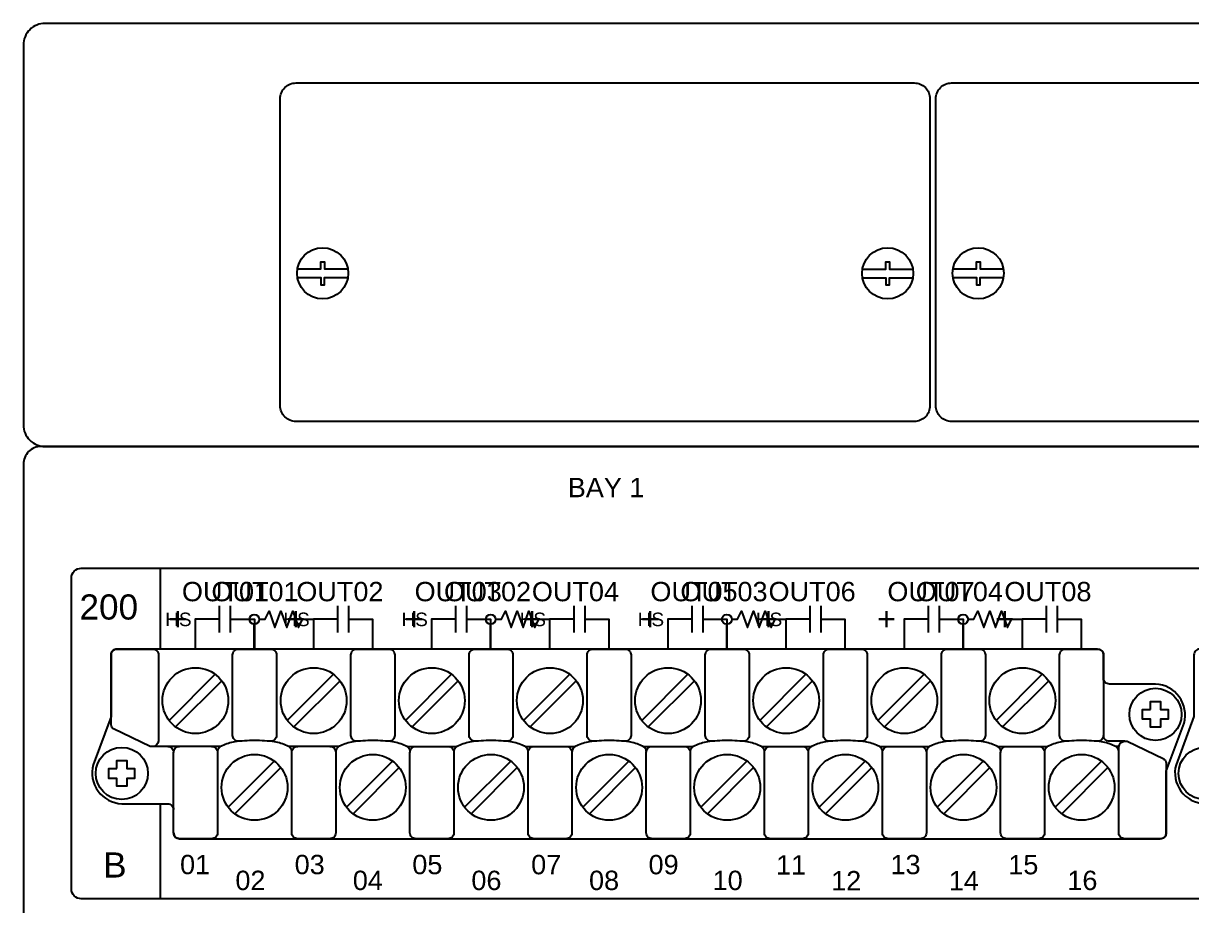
# Model space of a CAD drawing. Extents: x 1 to 47.7, y 0.3 to 34.2.
# Drawn here: x 27 to 32.93, y 12.57 to 17.05 of the extents above; entities that cross this region are included whole.
import ezdxf

# ---------------------------------------------------------------- set-up
doc = ezdxf.new("R2010")
doc.units = 0
doc.header["$MEASUREMENT"] = 0
for name, color, linetype in [('4_1__2___8__OPTOISO_IND_LS', 7, 'CONTINUOUS'), ('4_2__7___8__OPTOISO_IND_LS', 7, 'CONTINUOUS'), ('4_3__4___24__OPTOISO_LS_IN', 7, 'CONTINUOUS'), ('4_4__D___24__OPTOISO_LS_IN', 7, 'CONTINUOUS'), ('4_5__8___8__OPTOISO_IND_LS', 7, 'CONTINUOUS'), ('6_0______DWG_', 7, 'CONTINUOUS')]:
    doc.layers.add(name, color=color, linetype=linetype)
doc.styles.add('ARIAL', font='arial.ttf')

msp = doc.modelspace()

# ---------------------------------------------------------------- linework, layer by layer
at = {"layer": '4_1__2___8__OPTOISO_IND_LS'}
for points in [[(27.9953, 14.094), (27.9953, 13.959)], [(28.051, 14.094), (28.051, 13.959)], [(28.5953, 14.094), (28.5953, 13.959)], [(28.651, 14.094), (28.651, 13.959)], [(29.1953, 14.094), (29.1953, 13.959)], [(29.251, 14.094), (29.251, 13.959)], [(29.7953, 14.094), (29.7953, 13.959)], [(29.851, 14.094), (29.851, 13.959)], [(30.3953, 14.094), (30.3953, 13.959)], [(30.451, 14.094), (30.451, 13.959)], [(30.9953, 14.094), (30.9953, 13.959)], [(31.051, 14.094), (31.051, 13.959)], [(31.5953, 14.094), (31.5953, 13.959)], [(31.651, 14.094), (31.651, 13.959)], [(32.1953, 14.094), (32.1953, 13.959)], [(32.251, 14.094), (32.251, 13.959)], [(27.9953, 14.0265), (27.8732, 14.0265), (27.8732, 13.8753)], [(28.051, 14.0265), (28.1732, 14.0265), (28.1732, 13.8753)], [(28.5953, 14.0265), (28.4732, 14.0265), (28.4732, 13.8753)], [(28.651, 14.0265), (28.7732, 14.0265), (28.7732, 13.8753)], [(29.1953, 14.0265), (29.0732, 14.0265), (29.0732, 13.8753)], [(29.251, 14.0265), (29.3732, 14.0265), (29.3732, 13.8753)], [(29.7953, 14.0265), (29.6732, 14.0265), (29.6732, 13.8753)], [(29.851, 14.0265), (29.9732, 14.0265), (29.9732, 13.8753)], [(30.3953, 14.0265), (30.2732, 14.0265), (30.2732, 13.8753)], [(30.451, 14.0265), (30.5732, 14.0265), (30.5732, 13.8753)], [(30.9953, 14.0265), (30.8732, 14.0265), (30.8732, 13.8753)], [(31.051, 14.0265), (31.1732, 14.0265), (31.1732, 13.8753)], [(31.5953, 14.0265), (31.4732, 14.0265), (31.4732, 13.8753)], [(31.651, 14.0265), (31.7732, 14.0265), (31.7732, 13.8753)], [(32.1953, 14.0265), (32.0732, 14.0265), (32.0732, 13.8753)], [(32.251, 14.0265), (32.3732, 14.0265), (32.3732, 13.8753)]]:
    msp.add_lwpolyline(points, dxfattribs=at)
at = {"layer": '4_2__7___8__OPTOISO_IND_LS'}
for points in [[(27.9953, 14.094), (27.9953, 13.959)], [(28.051, 14.094), (28.051, 13.959)], [(28.5953, 14.094), (28.5953, 13.959)], [(28.651, 14.094), (28.651, 13.959)], [(29.1953, 14.094), (29.1953, 13.959)], [(29.251, 14.094), (29.251, 13.959)], [(29.7953, 14.094), (29.7953, 13.959)], [(29.851, 14.094), (29.851, 13.959)], [(30.3953, 14.094), (30.3953, 13.959)], [(30.451, 14.094), (30.451, 13.959)], [(30.9953, 14.094), (30.9953, 13.959)], [(31.051, 14.094), (31.051, 13.959)], [(31.5953, 14.094), (31.5953, 13.959)], [(31.651, 14.094), (31.651, 13.959)], [(32.1953, 14.094), (32.1953, 13.959)], [(32.251, 14.094), (32.251, 13.959)], [(27.9953, 14.0265), (27.8732, 14.0265), (27.8732, 13.8753)], [(28.051, 14.0265), (28.1732, 14.0265), (28.1732, 13.8753)], [(28.5953, 14.0265), (28.4732, 14.0265), (28.4732, 13.8753)], [(28.651, 14.0265), (28.7732, 14.0265), (28.7732, 13.8753)], [(29.1953, 14.0265), (29.0732, 14.0265), (29.0732, 13.8753)], [(29.251, 14.0265), (29.3732, 14.0265), (29.3732, 13.8753)], [(29.7953, 14.0265), (29.6732, 14.0265), (29.6732, 13.8753)], [(29.851, 14.0265), (29.9732, 14.0265), (29.9732, 13.8753)], [(30.3953, 14.0265), (30.2732, 14.0265), (30.2732, 13.8753)], [(30.451, 14.0265), (30.5732, 14.0265), (30.5732, 13.8753)], [(30.9953, 14.0265), (30.8732, 14.0265), (30.8732, 13.8753)], [(31.051, 14.0265), (31.1732, 14.0265), (31.1732, 13.8753)], [(31.5953, 14.0265), (31.4732, 14.0265), (31.4732, 13.8753)], [(31.651, 14.0265), (31.7732, 14.0265), (31.7732, 13.8753)], [(32.1953, 14.0265), (32.0732, 14.0265), (32.0732, 13.8753)], [(32.251, 14.0265), (32.3732, 14.0265), (32.3732, 13.8753)]]:
    msp.add_lwpolyline(points, dxfattribs=at)
at = {"layer": '4_3__4___24__OPTOISO_LS_IN'}
for points in [[(27.9953, 14.094), (27.9953, 13.959)], [(28.051, 14.094), (28.051, 13.959)], [(28.5953, 14.094), (28.5953, 13.959)], [(28.651, 14.094), (28.651, 13.959)], [(29.1953, 14.094), (29.1953, 13.959)], [(29.251, 14.094), (29.251, 13.959)], [(29.7953, 14.094), (29.7953, 13.959)], [(29.851, 14.094), (29.851, 13.959)], [(30.3953, 14.094), (30.3953, 13.959)], [(30.451, 14.094), (30.451, 13.959)], [(30.9953, 14.094), (30.9953, 13.959)], [(31.051, 14.094), (31.051, 13.959)], [(31.5953, 14.094), (31.5953, 13.959)], [(31.651, 14.094), (31.651, 13.959)], [(32.1953, 14.094), (32.1953, 13.959)], [(32.251, 14.094), (32.251, 13.959)], [(27.9953, 14.0265), (27.8732, 14.0265), (27.8732, 13.8753)], [(28.051, 14.0265), (28.1732, 14.0265), (28.1732, 13.8753)], [(28.5953, 14.0265), (28.4732, 14.0265), (28.4732, 13.8753)], [(28.651, 14.0265), (28.7732, 14.0265), (28.7732, 13.8753)], [(29.1953, 14.0265), (29.0732, 14.0265), (29.0732, 13.8753)], [(29.251, 14.0265), (29.3732, 14.0265), (29.3732, 13.8753)], [(29.7953, 14.0265), (29.6732, 14.0265), (29.6732, 13.8753)], [(29.851, 14.0265), (29.9732, 14.0265), (29.9732, 13.8753)], [(30.3953, 14.0265), (30.2732, 14.0265), (30.2732, 13.8753)], [(30.451, 14.0265), (30.5732, 14.0265), (30.5732, 13.8753)], [(30.9953, 14.0265), (30.8732, 14.0265), (30.8732, 13.8753)], [(31.051, 14.0265), (31.1732, 14.0265), (31.1732, 13.8753)], [(31.5953, 14.0265), (31.4732, 14.0265), (31.4732, 13.8753)], [(31.651, 14.0265), (31.7732, 14.0265), (31.7732, 13.8753)], [(32.1953, 14.0265), (32.0732, 14.0265), (32.0732, 13.8753)], [(32.251, 14.0265), (32.3732, 14.0265), (32.3732, 13.8753)]]:
    msp.add_lwpolyline(points, dxfattribs=at)
at = {"layer": '4_4__D___24__OPTOISO_LS_IN'}
for points in [[(27.9953, 14.094), (27.9953, 13.959)], [(28.051, 14.094), (28.051, 13.959)], [(28.5953, 14.094), (28.5953, 13.959)], [(28.651, 14.094), (28.651, 13.959)], [(29.1953, 14.094), (29.1953, 13.959)], [(29.251, 14.094), (29.251, 13.959)], [(29.7953, 14.094), (29.7953, 13.959)], [(29.851, 14.094), (29.851, 13.959)], [(30.3953, 14.094), (30.3953, 13.959)], [(30.451, 14.094), (30.451, 13.959)], [(30.9953, 14.094), (30.9953, 13.959)], [(31.051, 14.094), (31.051, 13.959)], [(31.5953, 14.094), (31.5953, 13.959)], [(31.651, 14.094), (31.651, 13.959)], [(32.1953, 14.094), (32.1953, 13.959)], [(32.251, 14.094), (32.251, 13.959)], [(27.9953, 14.0265), (27.8732, 14.0265), (27.8732, 13.8753)], [(28.051, 14.0265), (28.1732, 14.0265), (28.1732, 13.8753)], [(28.5953, 14.0265), (28.4732, 14.0265), (28.4732, 13.8753)], [(28.651, 14.0265), (28.7732, 14.0265), (28.7732, 13.8753)], [(29.1953, 14.0265), (29.0732, 14.0265), (29.0732, 13.8753)], [(29.251, 14.0265), (29.3732, 14.0265), (29.3732, 13.8753)], [(29.7953, 14.0265), (29.6732, 14.0265), (29.6732, 13.8753)], [(29.851, 14.0265), (29.9732, 14.0265), (29.9732, 13.8753)], [(30.3953, 14.0265), (30.2732, 14.0265), (30.2732, 13.8753)], [(30.451, 14.0265), (30.5732, 14.0265), (30.5732, 13.8753)], [(30.9953, 14.0265), (30.8732, 14.0265), (30.8732, 13.8753)], [(31.051, 14.0265), (31.1732, 14.0265), (31.1732, 13.8753)], [(31.5953, 14.0265), (31.4732, 14.0265), (31.4732, 13.8753)], [(31.651, 14.0265), (31.7732, 14.0265), (31.7732, 13.8753)], [(32.1953, 14.0265), (32.0732, 14.0265), (32.0732, 13.8753)], [(32.251, 14.0265), (32.3732, 14.0265), (32.3732, 13.8753)]]:
    msp.add_lwpolyline(points, dxfattribs=at)
at = {"layer": '4_5__8___8__OPTOISO_IND_LS'}
for points in [[(27.9953, 14.094), (27.9953, 13.959)], [(28.051, 14.094), (28.051, 13.959)], [(28.1981, 14.0265), (28.2281, 14.0265), (28.2481, 14.0677), (28.2781, 13.9852), (28.3081, 14.0677), (28.3381, 13.9852), (28.3681, 14.0677), (28.3982, 13.9852), (28.4182, 14.0265), (28.4731, 14.0265), (28.4731, 13.8753)], [(29.1953, 14.094), (29.1953, 13.959)], [(29.251, 14.094), (29.251, 13.959)], [(29.3982, 14.0265), (29.4281, 14.0265), (29.4481, 14.0677), (29.4781, 13.9852), (29.5081, 14.0677), (29.5382, 13.9852), (29.5682, 14.0677), (29.5982, 13.9852), (29.6182, 14.0265), (29.6732, 14.0265), (29.6732, 13.8753)], [(30.3953, 14.094), (30.3953, 13.959)], [(30.451, 14.094), (30.451, 13.959)], [(30.5982, 14.0265), (30.6281, 14.0265), (30.6481, 14.0677), (30.6781, 13.9852), (30.7081, 14.0677), (30.7381, 13.9852), (30.7681, 14.0677), (30.7982, 13.9852), (30.8182, 14.0265), (30.8732, 14.0265), (30.8732, 13.8753)], [(31.5953, 14.094), (31.5953, 13.959)], [(31.651, 14.094), (31.651, 13.959)], [(31.7982, 14.0265), (31.8281, 14.0265), (31.8481, 14.0677), (31.8781, 13.9852), (31.9081, 14.0677), (31.9381, 13.9852), (31.9681, 14.0677), (31.9982, 13.9852), (32.0182, 14.0265), (32.0732, 14.0265), (32.0732, 13.8753)], [(27.9953, 14.0265), (27.8731, 14.0265), (27.8731, 13.8753)], [(28.0509, 14.0265), (28.1481, 14.0265)], [(29.1953, 14.0265), (29.0732, 14.0265), (29.0732, 13.8753)], [(29.251, 14.0265), (29.3482, 14.0265)], [(30.3953, 14.0265), (30.2732, 14.0265), (30.2732, 13.8753)], [(30.451, 14.0265), (30.5482, 14.0265)], [(31.5953, 14.0265), (31.4732, 14.0265), (31.4732, 13.8753)], [(31.651, 14.0265), (31.7482, 14.0265)], [(28.1731, 13.8753), (28.1731, 14.0015)], [(29.3732, 13.8753), (29.3732, 14.0015)], [(30.5732, 13.8753), (30.5732, 14.0015)], [(31.7732, 13.8753), (31.7732, 14.0015)]]:
    msp.add_lwpolyline(points, dxfattribs=at)
for centre in [(28.1731, 14.0265), (29.3732, 14.0265), (30.5732, 14.0265), (31.7732, 14.0265)]:
    msp.add_circle(centre, 0.025, dxfattribs=at)
at = {"layer": '6_0______DWG_'}
for points in [[(44.14, 17.0547), (27.11, 17.0547, 0.414214), (27, 16.9447), (27, 15.0147, 0.414214), (27.11, 14.9047), (44.14, 14.9047, 0.414214), (44.25, 15.0147), (44.25, 16.9447, 0.414214), (44.14, 17.0547)], [(27.763, 12.9412, 0.414213), (27.793, 12.9112), (32.7748, 12.9111, 0.414214), (32.8048, 12.9411), (32.8048, 13.2542), (32.8957, 13.4989, 0.480048), (32.7507, 13.6971), (32.5165, 13.6971, -0.414214), (32.4865, 13.7271), (32.4865, 13.8453, 0.414212), (32.4565, 13.8753), (32.4565, 13.8753), (27.4754, 13.8754, 0.414215), (27.4454, 13.8454), (27.4455, 13.5325), (27.3546, 13.2877, 0.47859), (27.4996, 13.0892), (27.733, 13.0892, -0.414214), (27.763, 13.0592)], [(28.0023, 13.3799), (27.6442, 13.3799), (27.4583, 13.4697, -0.241986), (27.4455, 13.4896), (27.4454, 13.8453, -0.422157), (27.4721, 13.8752), (27.6564, 13.8753, -0.414214), (27.6864, 13.8453), (27.6864, 13.4082, -0.390527), (27.6564, 13.3799)], [(28.1007, 13.4066), (28.0928, 13.4066, -0.414214), (28.0628, 13.4366), (28.0628, 13.8453, -0.414214), (28.0928, 13.8753), (28.2557, 13.8753, -0.414214), (28.2857, 13.8453), (28.2857, 13.4366, -0.414214), (28.2557, 13.4066), (28.2489, 13.4066)], [(28.7015, 13.4066), (28.6936, 13.4066, -0.414214), (28.6636, 13.4366), (28.6636, 13.8453, -0.414214), (28.6936, 13.8753), (28.8564, 13.8753, -0.414214), (28.8864, 13.8453), (28.8864, 13.4366, -0.414214), (28.8564, 13.4066), (28.8496, 13.4066)], [(29.3015, 13.4066), (29.2936, 13.4066, -0.414214), (29.2636, 13.4366), (29.2636, 13.8453, -0.414214), (29.2936, 13.8753), (29.4564, 13.8753, -0.414214), (29.4864, 13.8453), (29.4864, 13.4366, -0.414214), (29.4564, 13.4066), (29.4496, 13.4066)], [(29.9015, 13.4066), (29.8936, 13.4066, -0.414214), (29.8636, 13.4366), (29.8636, 13.8453, -0.414214), (29.8936, 13.8753), (30.0564, 13.8753, -0.414214), (30.0864, 13.8453), (30.0864, 13.4366, -0.414214), (30.0564, 13.4066), (30.0496, 13.4066)], [(30.5015, 13.4066), (30.4936, 13.4066, -0.414214), (30.4636, 13.4366), (30.4636, 13.8453, -0.414214), (30.4936, 13.8753), (30.6565, 13.8753, -0.414214), (30.6865, 13.8453), (30.6865, 13.4366, -0.414214), (30.6565, 13.4066), (30.6496, 13.4066)], [(31.1015, 13.4066), (31.0936, 13.4066, -0.414214), (31.0636, 13.4366), (31.0636, 13.8453, -0.414214), (31.0936, 13.8753), (31.2565, 13.8753, -0.414214), (31.2865, 13.8453), (31.2865, 13.4366, -0.414214), (31.2565, 13.4066), (31.2496, 13.4066)], [(31.7015, 13.4066), (31.6936, 13.4066, -0.414214), (31.6636, 13.4366), (31.6636, 13.8453, -0.414214), (31.6936, 13.8753), (31.8565, 13.8753, -0.414214), (31.8865, 13.8453), (31.8865, 13.4366, -0.414214), (31.8565, 13.4066), (31.8496, 13.4066)], [(32.3015, 13.4066), (32.2936, 13.4066, -0.414214), (32.2636, 13.4366), (32.2636, 13.8453, -0.414214), (32.2936, 13.8753), (32.4565, 13.8753, -0.414214), (32.4865, 13.8453), (32.4865, 13.4366, -0.414214), (32.4565, 13.4066), (32.4497, 13.4066)], [(33.263, 12.9412, 0.414213), (33.293, 12.9112), (38.2748, 12.9111, 0.414214), (38.3048, 12.9411), (38.3048, 13.2542), (38.3957, 13.4989, 0.480048), (38.2507, 13.6971), (38.0165, 13.6971, -0.414214), (37.9865, 13.7271), (37.9865, 13.8453, 0.414212), (37.9565, 13.8753), (37.9565, 13.8753), (32.9754, 13.8754, 0.414215), (32.9454, 13.8454), (32.9455, 13.5325), (32.8546, 13.2877, 0.47859), (32.9996, 13.0892), (33.233, 13.0892, -0.414214), (33.263, 13.0592)], [(32.5938, 13.4065), (32.5165, 13.4064, -0.414214), (32.4865, 13.4364)], [(27.733, 13.3799, -0.414214), (27.763, 13.3499)], [(27.9558, 13.3799, -0.414214), (27.9858, 13.3499), (27.9858, 12.9412, -0.414214), (27.9558, 12.9112), (27.793, 12.9112, -0.414214), (27.763, 12.9412), (27.763, 13.3499, -0.414214), (27.793, 13.3799)], [(28.3637, 13.3499, 0.191033), (28.3552, 13.3738, 0.081668), (28.3396, 13.384, 0.0591), (28.2759, 13.4033, 0.034646), (28.1744, 13.4104, 0.03436), (28.0737, 13.4033, 0.0591), (28.01, 13.384, 0.081668), (27.9943, 13.3738, 0.191033), (27.9858, 13.3499)], [(28.5566, 13.3799, -0.414214), (28.5866, 13.3499), (28.5866, 12.9412, -0.414214), (28.5566, 12.9112), (28.3937, 12.9112, -0.414214), (28.3637, 12.9412), (28.3637, 13.3499, -0.414214), (28.3937, 13.3799)], [(28.9645, 13.3499, 0.191033), (28.956, 13.3738, 0.081668), (28.9404, 13.384, 0.0591), (28.8766, 13.4033, 0.034646), (28.7751, 13.4104, 0.03436), (28.6744, 13.4033, 0.0591), (28.6107, 13.384, 0.081668), (28.5951, 13.3738, 0.191033), (28.5866, 13.3499)], [(29.1566, 13.3799, -0.414214), (29.1866, 13.3499), (29.1866, 12.9412, -0.414214), (29.1566, 12.9112), (28.9937, 12.9112, -0.414214), (28.9637, 12.9412), (28.9637, 13.3499, -0.414214), (28.9937, 13.3799)], [(29.5645, 13.3499, 0.191033), (29.556, 13.3738, 0.081668), (29.5404, 13.384, 0.0591), (29.4767, 13.4033, 0.034646), (29.3751, 13.4104, 0.03436), (29.2745, 13.4033, 0.0591), (29.2107, 13.384, 0.081668), (29.1951, 13.3738, 0.191033), (29.1866, 13.3499)], [(29.7566, 13.3799, -0.414214), (29.7866, 13.3499), (29.7866, 12.9412, -0.414214), (29.7566, 12.9112), (29.5938, 12.9112, -0.414214), (29.5638, 12.9412), (29.5638, 13.3499, -0.414214), (29.5938, 13.3799)], [(30.1645, 13.3499, 0.191033), (30.156, 13.3738, 0.081668), (30.1404, 13.384, 0.0591), (30.0767, 13.4033, 0.034646), (29.9751, 13.4104, 0.03436), (29.8745, 13.4033, 0.0591), (29.8107, 13.384, 0.081668), (29.7951, 13.3738, 0.191033), (29.7866, 13.3499)], [(30.3566, 13.3799, -0.414214), (30.3866, 13.3499), (30.3866, 12.9412, -0.414214), (30.3566, 12.9112), (30.1938, 12.9112, -0.414214), (30.1638, 12.9412), (30.1638, 13.3499, -0.414214), (30.1938, 13.3799)], [(30.7645, 13.3499, 0.191033), (30.756, 13.3738, 0.081668), (30.7404, 13.384, 0.0591), (30.6767, 13.4033, 0.034646), (30.5752, 13.4104, 0.03436), (30.4745, 13.4033, 0.0591), (30.4107, 13.384, 0.081668), (30.3951, 13.3738, 0.191033), (30.3866, 13.3499)], [(30.9566, 13.3799, -0.414214), (30.9866, 13.3499), (30.9866, 12.9412, -0.414214), (30.9566, 12.9112), (30.7938, 12.9112, -0.414214), (30.7638, 12.9412), (30.7638, 13.3499, -0.414214), (30.7938, 13.3799)], [(31.3645, 13.3499, 0.191033), (31.356, 13.3738, 0.081668), (31.3404, 13.384, 0.0591), (31.2767, 13.4033, 0.034646), (31.1752, 13.4104, 0.03436), (31.0745, 13.4033, 0.0591), (31.0108, 13.384, 0.081668), (30.9951, 13.3738, 0.191033), (30.9866, 13.3499)], [(31.5566, 13.3799, -0.414214), (31.5866, 13.3499), (31.5866, 12.9412, -0.414214), (31.5566, 12.9112), (31.3938, 12.9112, -0.414214), (31.3638, 12.9412), (31.3638, 13.3499, -0.414214), (31.3938, 13.3799)], [(31.9645, 13.3499, 0.191033), (31.956, 13.3738, 0.081668), (31.9404, 13.384, 0.0591), (31.8767, 13.4033, 0.034646), (31.7752, 13.4104, 0.03436), (31.6745, 13.4033, 0.0591), (31.6108, 13.384, 0.081668), (31.5951, 13.3738, 0.191033), (31.5866, 13.3499)], [(32.1566, 13.3799, -0.414214), (32.1866, 13.3499), (32.1866, 12.9412, -0.414214), (32.1566, 12.9112), (31.9938, 12.9112, -0.414214), (31.9638, 12.9412), (31.9638, 13.3499, -0.414214), (31.9938, 13.3799)], [(32.5638, 13.3584, 0.127742), (32.556, 13.3738, 0.081668), (32.5404, 13.384, 0.0591), (32.4767, 13.4033, 0.034646), (32.3752, 13.4104, 0.03436), (32.2745, 13.4033, 0.0591), (32.2108, 13.384, 0.081668), (32.1951, 13.3738, 0.191033), (32.1866, 13.3499)]]:
    msp.add_lwpolyline(points, format="xyb", dxfattribs=at)
for points in [[(28.3848, 16.7518), (31.5248, 16.7518, -0.414214), (31.6048, 16.6718), (31.6048, 15.1118, -0.414214), (31.5248, 15.0318), (28.3848, 15.0318, -0.414214), (28.3048, 15.1118), (28.3048, 16.6718, -0.414214)], [(31.7148, 16.7518), (34.8548, 16.7518, -0.414214), (34.9348, 16.6718), (34.9348, 15.1118, -0.414214), (34.8548, 15.0318), (31.7148, 15.0318, -0.414214), (31.6348, 15.1118), (31.6348, 16.6718, -0.414214)], [(44.25, 8.6847), (44.25, 14.8147, 0.414214), (44.16, 14.9047), (27.09, 14.9047, 0.414214), (27, 14.8147), (27, 8.6847, 0.381966), (27.08, 8.5953), (44.17, 8.5953, 0.381966)], [(27.2942, 14.2863), (43.9545, 14.2863, -0.468367), (44.0044, 14.2263), (44.0044, 12.6563, -0.414132), (43.9545, 12.6063), (27.2942, 12.6063, -0.414214), (27.2442, 12.6563), (27.2442, 14.2363, -0.414287)], [(32.7781, 12.9113), (32.5938, 12.9111, -0.414214), (32.5638, 12.9411), (32.5638, 13.3782, -0.390527), (32.5938, 13.4065), (32.606, 13.4065), (32.7919, 13.3168, -0.241514), (32.8048, 13.2968), (32.8048, 12.9411, -0.422157)]]:
    msp.add_lwpolyline(points, format="xyb", close=True, dxfattribs=at)
for points in [[(28.3919, 15.8069), (28.5105, 15.8069), (28.5105, 15.8433), (28.5295, 15.8433), (28.5295, 15.8069), (28.6481, 15.8069)], [(31.2619, 15.8064), (31.3805, 15.8064), (31.3805, 15.8427), (31.3995, 15.8427), (31.3995, 15.8064), (31.5181, 15.8064)], [(31.7219, 15.8069), (31.8405, 15.8069), (31.8405, 15.8433), (31.8595, 15.8433), (31.8595, 15.8069), (31.9781, 15.8069)], [(28.3919, 15.7626), (28.5105, 15.7626), (28.5105, 15.7262), (28.5295, 15.7262), (28.5295, 15.7626), (28.6481, 15.7626)], [(31.2619, 15.7621), (31.3805, 15.7621), (31.3805, 15.7257), (31.3995, 15.7257), (31.3995, 15.7621), (31.5181, 15.7621)], [(31.7219, 15.7626), (31.8405, 15.7626), (31.8405, 15.7262), (31.8595, 15.7262), (31.8595, 15.7626), (31.9781, 15.7626)], [(27.6942, 14.2863), (27.6942, 13.8754)], [(27.9741, 13.747), (27.7399, 13.5128)], [(28.0075, 13.7135), (27.7733, 13.4794)], [(28.5749, 13.747), (28.3407, 13.5128)], [(28.6083, 13.7135), (28.3741, 13.4794)], [(29.1749, 13.747), (28.9407, 13.5128)], [(29.2083, 13.7135), (28.9741, 13.4794)], [(29.7749, 13.747), (29.5407, 13.5128)], [(29.8083, 13.7135), (29.5741, 13.4794)], [(30.3749, 13.747), (30.1407, 13.5128)], [(30.4083, 13.7135), (30.1741, 13.4794)], [(30.9749, 13.747), (30.7407, 13.5128)], [(31.0083, 13.7135), (30.7741, 13.4794)], [(31.5749, 13.747), (31.3407, 13.5128)], [(31.6083, 13.7135), (31.3741, 13.4794)], [(32.1749, 13.747), (31.9407, 13.5128)], [(32.2083, 13.7135), (31.9741, 13.4794)], [(28.6031, 13.3799), (28.3472, 13.3799)], [(28.948, 13.3799), (29.2031, 13.3799)], [(29.548, 13.3799), (29.8031, 13.3799)], [(30.148, 13.3799), (30.4031, 13.3799)], [(30.748, 13.3799), (31.0031, 13.3799)], [(31.348, 13.3799), (31.6031, 13.3799)], [(31.948, 13.3799), (32.2031, 13.3799)], [(32.5641, 13.3806), (32.547, 13.3806)], [(28.2747, 13.306), (28.0406, 13.0718)], [(28.8755, 13.306), (28.6413, 13.0718)], [(29.4755, 13.306), (29.2414, 13.0718)], [(30.0755, 13.306), (29.8414, 13.0718)], [(30.6755, 13.306), (30.4414, 13.0718)], [(31.2755, 13.306), (31.0414, 13.0718)], [(31.8755, 13.306), (31.6414, 13.0718)], [(32.4755, 13.306), (32.2414, 13.0718)], [(28.3082, 13.2725), (28.074, 13.0384)], [(28.9089, 13.2725), (28.6748, 13.0384)], [(29.5089, 13.2725), (29.2748, 13.0384)], [(30.1089, 13.2725), (29.8748, 13.0384)], [(30.7089, 13.2725), (30.4748, 13.0384)], [(31.309, 13.2725), (31.0748, 13.0384)], [(31.909, 13.2725), (31.6748, 13.0384)], [(32.509, 13.2725), (32.2748, 13.0384)], [(27.6942, 13.0892), (27.6942, 12.6063)]]:
    msp.add_lwpolyline(points, dxfattribs=at)
for points in [[(32.7253, 13.5682), (32.7253, 13.6085), (32.7752, 13.6085), (32.7752, 13.5682), (32.8153, 13.5682), (32.8153, 13.5183), (32.7752, 13.5183), (32.7752, 13.4783), (32.7253, 13.4783), (32.7253, 13.5183), (32.6851, 13.5183), (32.6851, 13.5682)], [(27.475, 13.2681), (27.475, 13.3084), (27.525, 13.3084), (27.525, 13.2681), (27.5651, 13.2681), (27.5651, 13.2181), (27.525, 13.2181), (27.525, 13.1782), (27.475, 13.1782), (27.475, 13.2181), (27.4349, 13.2181), (27.4349, 13.2681)]]:
    msp.add_lwpolyline(points, close=True, dxfattribs=at)
for centre, radius in [((28.52, 15.7847), 0.13), ((31.39, 15.7842), 0.13), ((31.85, 15.7847), 0.13), ((27.8737, 13.6132), 0.1673), ((28.4745, 13.6132), 0.1673), ((29.0745, 13.6132), 0.1673), ((29.6745, 13.6132), 0.1673), ((30.2745, 13.6132), 0.1673), ((30.8745, 13.6132), 0.1673), ((31.4745, 13.6132), 0.1673), ((32.0745, 13.6132), 0.1673), ((32.7502, 13.5434), 0.1324), ((27.5, 13.2433), 0.1324), ((33, 13.2433), 0.1324), ((28.1744, 13.1722), 0.1673), ((28.7751, 13.1722), 0.1673), ((29.3751, 13.1722), 0.1673), ((29.9751, 13.1722), 0.1673), ((30.5752, 13.1722), 0.1673), ((31.1752, 13.1722), 0.1673), ((31.7752, 13.1722), 0.1673), ((32.3752, 13.1722), 0.1673)]:
    msp.add_circle(centre, radius, dxfattribs=at)

# ---------------------------------------------------------------- texts
at = {"layer": '4_1__2___8__OPTOISO_IND_LS', "style": 'ARIAL'}
for s, p in [('OUT01', (27.8053, 14.1181)), ('OUT02', (28.3863, 14.1181)), ('OUT03', (28.9872, 14.1181)), ('OUT04', (29.5827, 14.1181)), ('OUT05', (30.1849, 14.1181)), ('OUT06', (30.7849, 14.1181)), ('OUT07', (31.3886, 14.1181)), ('OUT08', (31.9825, 14.1181))]:
    msp.add_text(s, height=0.09833, dxfattribs=at).set_placement(p)
at = {"layer": '4_2__7___8__OPTOISO_IND_LS', "style": 'ARIAL'}
for s, height, p in [('OUT01', 0.09833, (27.8053, 14.1181)), ('OUT02', 0.09833, (28.3863, 14.1181)), ('OUT03', 0.09833, (28.9872, 14.1181)), ('OUT04', 0.09833, (29.5827, 14.1181)), ('OUT05', 0.09833, (30.1849, 14.1181)), ('OUT06', 0.09833, (30.7849, 14.1181)), ('OUT07', 0.09833, (31.3886, 14.1181)), ('OUT08', 0.09833, (31.9825, 14.1181)), ('+', 0.118, (27.7362, 13.9697)), ('+', 0.118, (28.3362, 13.9697)), ('+', 0.118, (28.9362, 13.9697)), ('+', 0.118, (29.5362, 13.9697)), ('+', 0.118, (30.1362, 13.9697)), ('+', 0.118, (30.7362, 13.9697)), ('+', 0.118, (31.3362, 13.9697)), ('+', 0.118, (31.9362, 13.9697))]:
    msp.add_text(s, height=height, dxfattribs=at).set_placement(p)
at = {"layer": '4_3__4___24__OPTOISO_LS_IN', "style": 'ARIAL'}
for s, height, p in [('OUT01', 0.09833, (27.8053, 14.1181)), ('OUT02', 0.09833, (28.3863, 14.1181)), ('OUT03', 0.09833, (28.9872, 14.1181)), ('OUT04', 0.09833, (29.5827, 14.1181)), ('OUT05', 0.09833, (30.1849, 14.1181)), ('OUT06', 0.09833, (30.7849, 14.1181)), ('OUT07', 0.09833, (31.3886, 14.1181)), ('OUT08', 0.09833, (31.9825, 14.1181)), ('HS', 0.06883, (27.7208, 13.9916)), ('HS', 0.06883, (28.3208, 13.9916)), ('HS', 0.06883, (28.9208, 13.9916)), ('HS', 0.06883, (29.5208, 13.9916)), ('HS', 0.06883, (30.1208, 13.9916)), ('HS', 0.06883, (30.7208, 13.9916))]:
    msp.add_text(s, height=height, dxfattribs=at).set_placement(p)
at = {"layer": '4_4__D___24__OPTOISO_LS_IN', "style": 'ARIAL'}
for s, p in [('OUT01', (27.8053, 14.1181)), ('OUT02', (28.3863, 14.1181)), ('OUT03', (28.9872, 14.1181)), ('OUT04', (29.5827, 14.1181)), ('OUT05', (30.1849, 14.1181)), ('OUT06', (30.7849, 14.1181)), ('OUT07', (31.3886, 14.1181)), ('OUT08', (31.9825, 14.1181))]:
    msp.add_text(s, height=0.09833, dxfattribs=at).set_placement(p)
at = {"layer": '4_5__8___8__OPTOISO_IND_LS', "style": 'ARIAL'}
for s, p in [('OUT01', (27.9553, 14.1181)), ('OUT02', (29.1364, 14.1181)), ('OUT03', (30.3372, 14.1181)), ('OUT04', (31.5327, 14.1181))]:
    msp.add_text(s, height=0.09833, dxfattribs=at).set_placement(p)
at = {"layer": '6_0______DWG_', "style": 'ARIAL'}
for s, height, p in [('BAY 1', 0.09833, (29.7652, 14.6467)), ('200', 0.12783, (27.285, 14.0251)), ('B', 0.1278, (27.4051, 12.7142)), ('01', 0.09833, (27.7959, 12.7311)), ('03', 0.09833, (28.3779, 12.7311)), ('05', 0.09833, (28.9755, 12.7311)), ('07', 0.09833, (29.5793, 12.7306)), ('09', 0.09833, (30.1755, 12.7306)), ('11', 0.09833, (30.8231, 12.7295)), ('13', 0.09833, (31.4043, 12.7311)), ('15', 0.09833, (32.0026, 12.7306)), ('02', 0.09833, (28.077, 12.6506)), ('04', 0.09833, (28.6734, 12.6506)), ('06', 0.09833, (29.2755, 12.6506)), ('08', 0.09833, (29.8732, 12.6506)), ('10', 0.09833, (30.5008, 12.6506)), ('12', 0.09833, (31.1029, 12.649)), ('14', 0.09833, (31.7005, 12.649)), ('16', 0.09833, (32.3026, 12.6506))]:
    msp.add_text(s, height=height, dxfattribs=at).set_placement(p)

doc.saveas('drawing.dxf')
